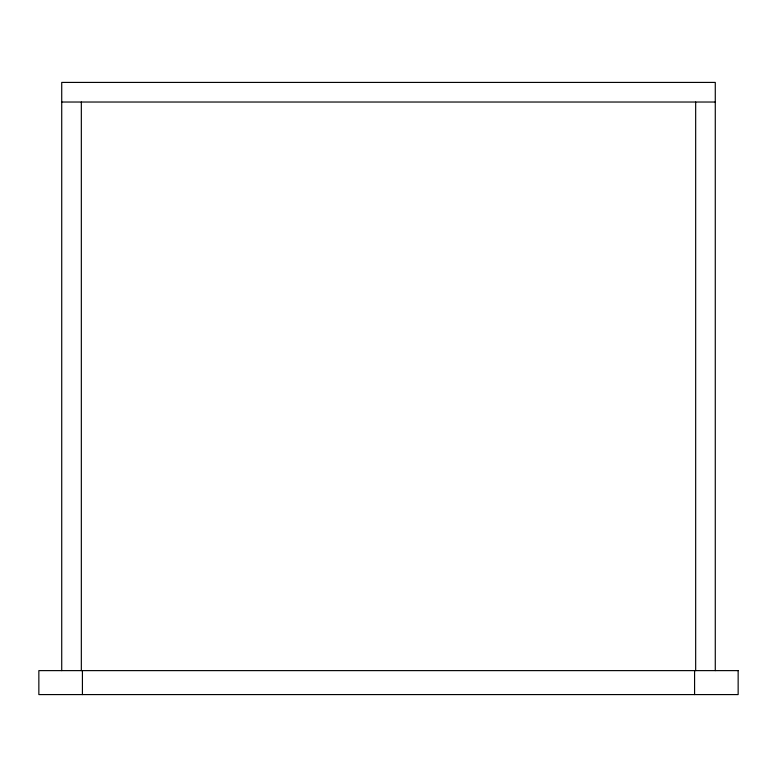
<?xml version="1.0" encoding="UTF-8"?>
<svg xmlns="http://www.w3.org/2000/svg" width="777" height="777" viewBox="0 0 777 777"><rect width="100%" height="100%" fill="white"/><g stroke="black" fill="none" stroke-linecap="round" stroke-linejoin="round"><path stroke-width="1.17" d="M61.723 102.03L715.277 102.03M715.277 670.619L715.277 82.42L61.723 82.42L61.723 670.619M695.668 102.03L695.668 670.619M694.58 670.619L694.58 694.58M82.42 670.619L82.42 694.58M81.332 102.03L81.332 670.619M738.15 670.619L38.85 670.619L38.85 694.58L738.15 694.58L738.15 670.619"/></g></svg>
